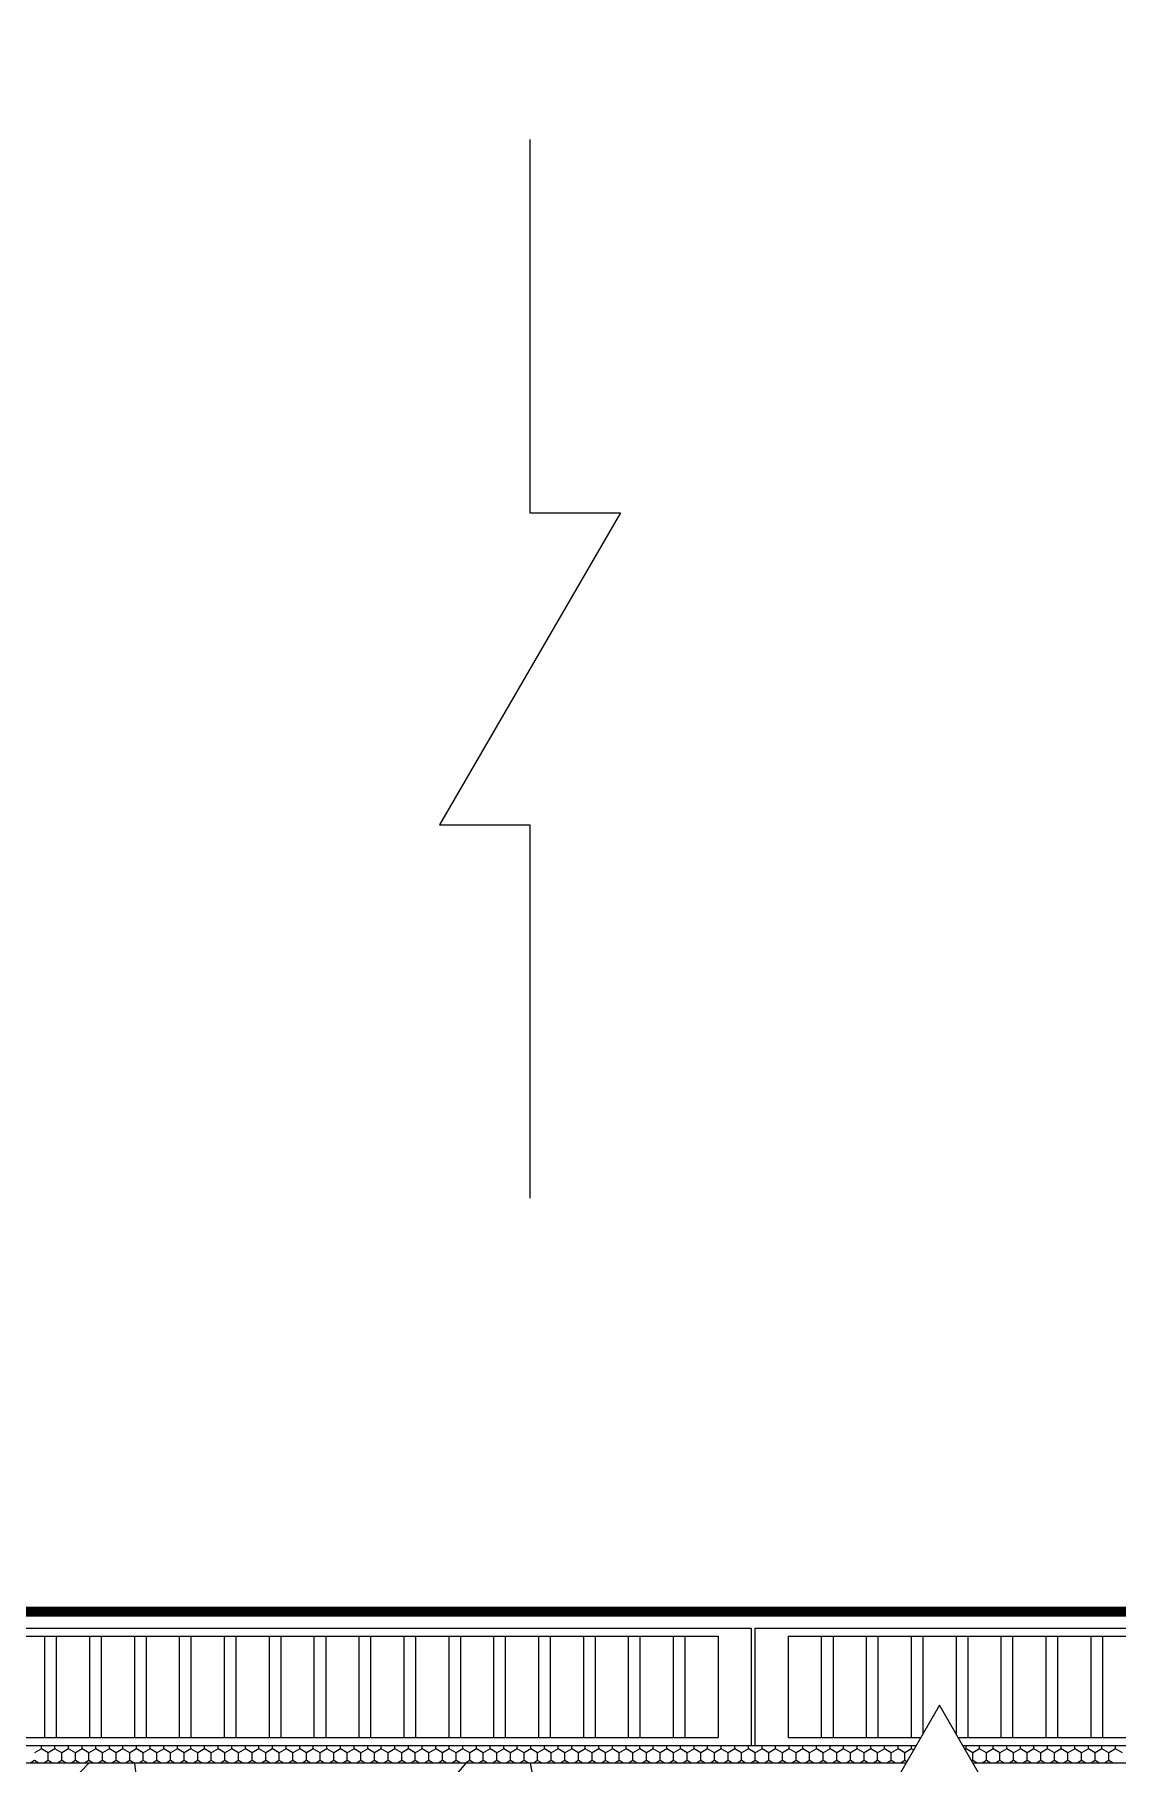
# Model space of a CAD drawing. Header units: millimetres. Extents: x -1245 to 7283, y 1609 to 4579.
# Drawn here: x 5097.2 to 5316.1, y 3005 to 3354.4 of the extents above; entities that cross this region are included whole.
import ezdxf

# ---------------------------------------------------------------- set-up
doc = ezdxf.new("R2010")
doc.units = ezdxf.units.MM

msp = doc.modelspace()

# ---------------------------------------------------------------- hatches: boundary and pattern name
at = {"lineweight": 5}
h = msp.add_hatch(dxfattribs=at)
h.set_pattern_fill('AR-CONC', color=256)
h.set_pattern_definition([(50, (-4596.65, 1603.03), (182.1847, -15.939), [19.05, -209.55]), (355, (-4596.65, 1603.03), (-35.2434, 191.057), [15.24, -167.6406]), (100.4514, (-4581.46, 1601.7), (146.9412, 175.1178), [16.19, -178.0902]), (46.1842, (-4596.65, 1653.83), (271.079, -42.0423), [28.575, -314.325]), (96.6356, (-4574.06, 1650.32), (237.404, 247.426), [24.285, -267.1356]), (351.1842, (-4596.65, 1653.83), (237.404, 247.426), [22.86, -251.46]), (21, (-4571.25, 1641.13), (151.6144, -102.2652), [19.05, -209.55]), (326, (-4571.25, 1641.13), (61.802, 184.188), [15.24, -167.64]), (71.4514, (-4558.61, 1632.6), (213.4164, 81.9228), [16.19, -178.09]), (37.5, (-4596.646, 1603.026), (3.0886, 84.55504), [0, -165.608, 0, -170.18, 0, -168.275]), (7.5, (-4596.65, 1603.03), (66.8197, 100.1806), [0, -97.028, 0, -161.798, 0, -64.135]), (327.5, (-4653.29, 1603.026), (135.5906, -5.72874), [0, -63.5, 0, -198.12, 0, -262.89]), (317.5, (-4678.69, 1603.03), (148.1292, 25.4265), [0, -82.55, 0, -131.572, 0, -186.69])])
h.paths.add_polyline_path([(5919.24, 3505.11), (5774.1, 3505.11), (5774.1, 3025.08), (5754.1, 3005.08), (3666.85, 3005.08), (3646.85, 3025.08), (3646.85, 3505.11), (3501.7, 3505.11), (3501.7, 2859.93), (3646.85, 2859.93), (5774.1, 2859.93), (5919.24, 2859.93)])

# ---------------------------------------------------------------- linework, layer by layer
for p, q in [((5197.36, 3333.2), (5197.36, 3257.75)), ((5215.63, 3257.75), (5179.09, 3194.72)), ((5197.36, 3257.75), (5215.63, 3257.75)), ((5179.09, 3194.72), (5197.36, 3194.72)), ((5197.36, 3194.72), (5197.36, 3119.28)), ((4976.85, 3032.34), (5242.1, 3032.34)), ((4983.56, 3030.76), (5235.39, 3030.76)), ((5099.21, 3030.76), (5099.21, 3010.24)), ((5101.58, 3030.76), (5101.58, 3010.24)), ((5108.29, 3030.76), (5108.29, 3010.24)), ((5110.66, 3030.76), (5110.66, 3010.24)), ((5117.37, 3030.76), (5117.37, 3010.24)), ((5119.74, 3030.76), (5119.74, 3010.24)), ((5126.45, 3030.76), (5126.45, 3010.24)), ((5128.81, 3030.76), (5128.81, 3010.24)), ((5135.52, 3030.76), (5135.52, 3010.24)), ((5137.89, 3030.76), (5137.89, 3010.24)), ((5144.6, 3030.76), (5144.6, 3010.24)), ((5146.97, 3030.76), (5146.97, 3010.24)), ((5153.68, 3030.76), (5153.68, 3010.24)), ((5156.05, 3030.76), (5156.05, 3010.24)), ((5162.76, 3030.76), (5162.76, 3010.24)), ((5165.13, 3030.76), (5165.13, 3010.24)), ((5171.84, 3030.76), (5171.84, 3010.24)), ((5174.21, 3030.76), (5174.21, 3010.24)), ((5180.92, 3030.76), (5180.92, 3010.24)), ((5183.28, 3030.76), (5183.28, 3010.24)), ((5189.99, 3030.76), (5189.99, 3010.24)), ((5192.36, 3030.76), (5192.36, 3010.24)), ((5199.07, 3030.76), (5199.07, 3010.24)), ((5201.44, 3030.76), (5201.44, 3010.24)), ((5208.15, 3030.76), (5208.15, 3010.24)), ((5210.52, 3030.76), (5210.52, 3010.24)), ((5217.23, 3030.76), (5217.23, 3010.24)), ((5219.6, 3030.76), (5219.6, 3010.24)), ((5226.31, 3030.76), (5226.31, 3010.24)), ((5228.68, 3030.76), (5228.68, 3010.24)), ((5235.39, 3030.76), (5235.39, 3010.24)), ((5242.1, 3032.34), (5242.1, 3008.66)), ((5242.85, 3032.34), (5242.85, 3008.66)), ((5242.85, 3032.34), (5508.1, 3032.34)), ((5249.56, 3030.76), (5501.39, 3030.76)), ((5249.56, 3030.76), (5249.56, 3010.24)), ((5256.27, 3030.76), (5256.27, 3010.24)), ((5258.64, 3030.76), (5258.64, 3010.24)), ((5265.35, 3030.76), (5265.35, 3010.24)), ((5267.72, 3030.76), (5267.72, 3010.24)), ((5274.43, 3030.76), (5274.43, 3010.24)), ((5276.8, 3030.76), (5276.8, 3010.92)), ((5283.51, 3030.76), (5283.51, 3011.06)), ((5285.87, 3030.76), (5285.87, 3010.24)), ((5292.58, 3030.76), (5292.58, 3010.24)), ((5294.95, 3030.76), (5294.95, 3010.24)), ((5301.66, 3030.76), (5301.66, 3010.24)), ((5304.03, 3030.76), (5304.03, 3010.24)), ((5310.74, 3030.76), (5310.74, 3010.24)), ((5313.11, 3030.76), (5313.11, 3010.24)), ((4983.56, 3010.24), (5235.39, 3010.24)), ((5249.56, 3010.24), (5276.4, 3010.24)), ((5283.98, 3010.24), (5501.39, 3010.24))]:
    msp.add_line(p, q, dxfattribs=at)
at = {"linetype": 'Continuous', "lineweight": 5}
for p, q in [((5098.55, 3007.96), (5098.55, 3008.66)), ((5101.3, 3007.96), (5101.3, 3008.66)), ((5104.05, 3007.96), (5104.05, 3008.66)), ((5106.8, 3007.96), (5106.8, 3008.66)), ((5109.55, 3007.96), (5109.55, 3008.66)), ((5112.3, 3007.96), (5112.3, 3008.66)), ((5115.05, 3007.96), (5115.05, 3008.66)), ((5117.8, 3007.96), (5117.8, 3008.66)), ((5120.55, 3007.96), (5120.55, 3008.66)), ((5123.3, 3007.96), (5123.3, 3008.66)), ((5126.05, 3007.96), (5126.05, 3008.66)), ((5128.8, 3007.96), (5128.8, 3008.66)), ((5131.55, 3007.96), (5131.55, 3008.66)), ((5134.3, 3007.96), (5134.3, 3008.66)), ((5137.05, 3007.96), (5137.05, 3008.66)), ((5139.8, 3007.96), (5139.8, 3008.66)), ((5142.55, 3007.96), (5142.55, 3008.66)), ((5145.3, 3007.96), (5145.3, 3008.66)), ((5148.05, 3007.96), (5148.05, 3008.66)), ((5150.79, 3007.96), (5150.79, 3008.66)), ((5153.54, 3007.96), (5153.54, 3008.66)), ((5156.29, 3007.96), (5156.29, 3008.66)), ((5159.04, 3007.96), (5159.04, 3008.66)), ((5161.79, 3007.96), (5161.79, 3008.66)), ((5164.54, 3007.96), (5164.54, 3008.66)), ((5167.29, 3007.96), (5167.29, 3008.66)), ((5170.04, 3007.96), (5170.04, 3008.66)), ((5172.79, 3007.96), (5172.79, 3008.66)), ((5175.54, 3007.96), (5175.54, 3008.66)), ((5178.29, 3007.96), (5178.29, 3008.66)), ((5181.04, 3007.96), (5181.04, 3008.66)), ((5183.79, 3007.96), (5183.79, 3008.66)), ((5186.54, 3007.96), (5186.54, 3008.66)), ((5189.29, 3007.96), (5189.29, 3008.66)), ((5192.04, 3007.96), (5192.04, 3008.66)), ((5194.79, 3007.96), (5194.79, 3008.66)), ((5197.54, 3007.96), (5197.54, 3008.66)), ((5200.29, 3007.96), (5200.29, 3008.66)), ((5203.04, 3007.96), (5203.04, 3008.66)), ((5205.79, 3007.96), (5205.79, 3008.66)), ((5208.54, 3007.96), (5208.54, 3008.66)), ((5211.29, 3007.96), (5211.29, 3008.66)), ((5214.04, 3007.96), (5214.04, 3008.66)), ((5216.79, 3007.96), (5216.79, 3008.66)), ((5219.54, 3007.96), (5219.54, 3008.66)), ((5222.29, 3007.96), (5222.29, 3008.66)), ((5225.03, 3007.96), (5225.03, 3008.66)), ((5227.78, 3007.96), (5227.78, 3008.66)), ((5230.53, 3007.96), (5230.53, 3008.66)), ((5233.28, 3007.96), (5233.28, 3008.66)), ((5236.03, 3007.96), (5236.03, 3008.66)), ((5238.78, 3007.96), (5238.78, 3008.66)), ((5241.53, 3007.96), (5241.53, 3008.66)), ((5244.28, 3007.96), (5244.28, 3008.66)), ((5247.03, 3007.96), (5247.03, 3008.66)), ((5249.78, 3007.96), (5249.78, 3008.66)), ((5252.53, 3007.96), (5252.53, 3008.66)), ((5255.28, 3007.96), (5255.28, 3008.66)), ((5258.03, 3007.96), (5258.03, 3008.66)), ((5260.78, 3007.96), (5260.78, 3008.66)), ((5263.53, 3007.96), (5263.53, 3008.66)), ((5266.28, 3007.96), (5266.28, 3008.66)), ((5269.03, 3007.96), (5269.03, 3008.66)), ((5271.78, 3007.96), (5271.78, 3008.66)), ((5274.53, 3007.96), (5274.53, 3008.66)), ((5285.53, 3007.96), (5285.53, 3008.66)), ((5288.28, 3007.96), (5288.28, 3008.66)), ((5291.03, 3007.96), (5291.03, 3008.66)), ((5293.78, 3007.96), (5293.78, 3008.66)), ((5296.53, 3007.96), (5296.53, 3008.66)), ((5299.27, 3007.96), (5299.27, 3008.66)), ((5302.02, 3007.96), (5302.02, 3008.66)), ((5304.77, 3007.96), (5304.77, 3008.66)), ((5307.52, 3007.96), (5307.52, 3008.66)), ((5310.27, 3007.96), (5310.27, 3008.66)), ((5313.02, 3007.96), (5313.02, 3008.66)), ((5315.77, 3007.96), (5315.77, 3008.66)), ((5097.18, 3005.58), (5096.3, 3005.08)), ((5098.55, 3007.96), (5097.18, 3007.17)), ((5098.05, 3005.08), (5097.18, 3005.58)), ((5099.93, 3007.17), (5098.55, 3007.96)), ((5099.93, 3005.58), (5099.05, 3005.08)), ((5101.3, 3007.96), (5099.93, 3007.17)), ((5099.93, 3005.58), (5099.93, 3007.17)), ((5100.8, 3005.08), (5099.93, 3005.58)), ((5102.68, 3007.17), (5101.3, 3007.96)), ((5102.68, 3005.58), (5101.8, 3005.08)), ((5104.05, 3007.96), (5102.68, 3007.17)), ((5102.68, 3005.58), (5102.68, 3007.17)), ((5103.55, 3005.08), (5102.68, 3005.58)), ((5105.43, 3007.17), (5104.05, 3007.96)), ((5105.43, 3005.58), (5104.55, 3005.08)), ((5106.8, 3007.96), (5105.43, 3007.17)), ((5105.43, 3005.58), (5105.43, 3007.17)), ((5106.3, 3005.08), (5105.43, 3005.58)), ((5108.18, 3007.17), (5106.8, 3007.96)), ((5108.18, 3005.58), (5107.3, 3005.08)), ((5109.55, 3007.96), (5108.18, 3007.17)), ((5108.18, 3005.58), (5108.18, 3007.17)), ((5109.05, 3005.08), (5108.18, 3005.58)), ((5110.93, 3007.17), (5109.55, 3007.96)), ((5110.93, 3005.58), (5110.05, 3005.08)), ((5112.3, 3007.96), (5110.93, 3007.17)), ((5110.93, 3005.58), (5110.93, 3007.17)), ((5111.8, 3005.08), (5110.93, 3005.58)), ((5113.67, 3007.17), (5112.3, 3007.96)), ((5113.67, 3005.58), (5112.8, 3005.08)), ((5115.05, 3007.96), (5113.67, 3007.17)), ((5113.67, 3005.58), (5113.67, 3007.17)), ((5114.55, 3005.08), (5113.67, 3005.58)), ((5116.42, 3007.17), (5115.05, 3007.96)), ((5116.42, 3005.58), (5115.55, 3005.08)), ((5117.8, 3007.96), (5116.42, 3007.17)), ((5116.42, 3005.58), (5116.42, 3007.17)), ((5117.3, 3005.08), (5116.42, 3005.58)), ((5119.17, 3007.17), (5117.8, 3007.96)), ((5119.17, 3005.58), (5118.3, 3005.08)), ((5120.55, 3007.96), (5119.17, 3007.17)), ((5119.17, 3005.58), (5119.17, 3007.17)), ((5120.05, 3005.08), (5119.17, 3005.58)), ((5121.92, 3007.17), (5120.55, 3007.96)), ((5121.92, 3005.58), (5121.05, 3005.08)), ((5123.3, 3007.96), (5121.92, 3007.17)), ((5121.92, 3005.58), (5121.92, 3007.17)), ((5122.8, 3005.08), (5121.92, 3005.58)), ((5124.67, 3007.17), (5123.3, 3007.96)), ((5124.67, 3005.58), (5123.8, 3005.08)), ((5126.05, 3007.96), (5124.67, 3007.17)), ((5124.67, 3005.58), (5124.67, 3007.17)), ((5125.55, 3005.08), (5124.67, 3005.58)), ((5127.42, 3007.17), (5126.05, 3007.96)), ((5127.42, 3005.58), (5126.55, 3005.08)), ((5128.8, 3007.96), (5127.42, 3007.17)), ((5127.42, 3005.58), (5127.42, 3007.17)), ((5128.3, 3005.08), (5127.42, 3005.58)), ((5130.17, 3007.17), (5128.8, 3007.96)), ((5130.17, 3005.58), (5129.3, 3005.08)), ((5131.55, 3007.96), (5130.17, 3007.17)), ((5130.17, 3005.58), (5130.17, 3007.17)), ((5131.05, 3005.08), (5130.17, 3005.58)), ((5132.92, 3007.17), (5131.55, 3007.96)), ((5132.92, 3005.58), (5132.05, 3005.08)), ((5134.3, 3007.96), (5132.92, 3007.17)), ((5132.92, 3005.58), (5132.92, 3007.17)), ((5133.8, 3005.08), (5132.92, 3005.58)), ((5135.67, 3007.17), (5134.3, 3007.96)), ((5135.67, 3005.58), (5134.8, 3005.08)), ((5137.05, 3007.96), (5135.67, 3007.17)), ((5135.67, 3005.58), (5135.67, 3007.17)), ((5136.55, 3005.08), (5135.67, 3005.58)), ((5138.42, 3007.17), (5137.05, 3007.96)), ((5138.42, 3005.58), (5137.55, 3005.08)), ((5139.8, 3007.96), (5138.42, 3007.17)), ((5138.42, 3005.58), (5138.42, 3007.17)), ((5139.3, 3005.08), (5138.42, 3005.58)), ((5141.17, 3007.17), (5139.8, 3007.96)), ((5141.17, 3005.58), (5140.29, 3005.08)), ((5142.55, 3007.96), (5141.17, 3007.17)), ((5141.17, 3005.58), (5141.17, 3007.17)), ((5142.05, 3005.08), (5141.17, 3005.58)), ((5143.92, 3007.17), (5142.55, 3007.96)), ((5143.92, 3005.58), (5143.04, 3005.08)), ((5145.3, 3007.96), (5143.92, 3007.17)), ((5143.92, 3005.58), (5143.92, 3007.17)), ((5144.8, 3005.08), (5143.92, 3005.58)), ((5146.67, 3007.17), (5145.3, 3007.96)), ((5146.67, 3005.58), (5145.79, 3005.08)), ((5148.05, 3007.96), (5146.67, 3007.17)), ((5146.67, 3005.58), (5146.67, 3007.17)), ((5147.55, 3005.08), (5146.67, 3005.58)), ((5149.42, 3007.17), (5148.05, 3007.96)), ((5149.42, 3005.58), (5148.54, 3005.08)), ((5150.79, 3007.96), (5149.42, 3007.17)), ((5149.42, 3005.58), (5149.42, 3007.17)), ((5150.3, 3005.08), (5149.42, 3005.58)), ((5152.17, 3007.17), (5150.79, 3007.96)), ((5152.17, 3005.58), (5151.29, 3005.08)), ((5153.54, 3007.96), (5152.17, 3007.17)), ((5152.17, 3005.58), (5152.17, 3007.17)), ((5153.05, 3005.08), (5152.17, 3005.58)), ((5154.92, 3007.17), (5153.54, 3007.96)), ((5154.92, 3005.58), (5154.04, 3005.08)), ((5156.29, 3007.96), (5154.92, 3007.17)), ((5154.92, 3005.58), (5154.92, 3007.17)), ((5155.8, 3005.08), (5154.92, 3005.58)), ((5157.67, 3007.17), (5156.29, 3007.96)), ((5157.67, 3005.58), (5156.79, 3005.08)), ((5159.04, 3007.96), (5157.67, 3007.17)), ((5157.67, 3005.58), (5157.67, 3007.17)), ((5158.54, 3005.08), (5157.67, 3005.58)), ((5160.42, 3007.17), (5159.04, 3007.96)), ((5160.42, 3005.58), (5159.54, 3005.08)), ((5161.79, 3007.96), (5160.42, 3007.17)), ((5160.42, 3005.58), (5160.42, 3007.17)), ((5161.29, 3005.08), (5160.42, 3005.58)), ((5163.17, 3007.17), (5161.79, 3007.96)), ((5163.17, 3005.58), (5162.29, 3005.08)), ((5164.54, 3007.96), (5163.17, 3007.17)), ((5163.17, 3005.58), (5163.17, 3007.17)), ((5164.04, 3005.08), (5163.17, 3005.58)), ((5165.92, 3007.17), (5164.54, 3007.96)), ((5165.92, 3005.58), (5165.04, 3005.08)), ((5167.29, 3007.96), (5165.92, 3007.17)), ((5165.92, 3005.58), (5165.92, 3007.17)), ((5166.79, 3005.08), (5165.92, 3005.58)), ((5168.67, 3007.17), (5167.29, 3007.96)), ((5168.67, 3005.58), (5167.79, 3005.08)), ((5170.04, 3007.96), (5168.67, 3007.17)), ((5168.67, 3005.58), (5168.67, 3007.17)), ((5169.54, 3005.08), (5168.67, 3005.58)), ((5171.42, 3007.17), (5170.04, 3007.96)), ((5171.42, 3005.58), (5170.54, 3005.08)), ((5172.79, 3007.96), (5171.42, 3007.17)), ((5171.42, 3005.58), (5171.42, 3007.17)), ((5172.29, 3005.08), (5171.42, 3005.58)), ((5174.17, 3007.17), (5172.79, 3007.96)), ((5174.17, 3005.58), (5173.29, 3005.08)), ((5175.54, 3007.96), (5174.17, 3007.17)), ((5174.17, 3005.58), (5174.17, 3007.17)), ((5175.04, 3005.08), (5174.17, 3005.58)), ((5176.92, 3007.17), (5175.54, 3007.96)), ((5176.92, 3005.58), (5176.04, 3005.08)), ((5178.29, 3007.96), (5176.92, 3007.17)), ((5176.92, 3005.58), (5176.92, 3007.17)), ((5177.79, 3005.08), (5176.92, 3005.58)), ((5179.67, 3007.17), (5178.29, 3007.96)), ((5179.67, 3005.58), (5178.79, 3005.08)), ((5181.04, 3007.96), (5179.67, 3007.17)), ((5179.67, 3005.58), (5179.67, 3007.17)), ((5180.54, 3005.08), (5179.67, 3005.58)), ((5182.42, 3007.17), (5181.04, 3007.96)), ((5182.42, 3005.58), (5181.54, 3005.08)), ((5183.79, 3007.96), (5182.42, 3007.17)), ((5182.42, 3005.58), (5182.42, 3007.17)), ((5183.29, 3005.08), (5182.42, 3005.58)), ((5185.17, 3007.17), (5183.79, 3007.96)), ((5185.17, 3005.58), (5184.29, 3005.08)), ((5186.54, 3007.96), (5185.17, 3007.17)), ((5185.17, 3005.58), (5185.17, 3007.17)), ((5186.04, 3005.08), (5185.17, 3005.58)), ((5187.91, 3007.17), (5186.54, 3007.96)), ((5187.91, 3005.58), (5187.04, 3005.08)), ((5189.29, 3007.96), (5187.91, 3007.17)), ((5187.91, 3005.58), (5187.91, 3007.17)), ((5188.79, 3005.08), (5187.91, 3005.58)), ((5190.66, 3007.17), (5189.29, 3007.96)), ((5190.66, 3005.58), (5189.79, 3005.08)), ((5192.04, 3007.96), (5190.66, 3007.17)), ((5190.66, 3005.58), (5190.66, 3007.17)), ((5191.54, 3005.08), (5190.66, 3005.58)), ((5193.41, 3007.17), (5192.04, 3007.96)), ((5193.41, 3005.58), (5192.54, 3005.08)), ((5194.79, 3007.96), (5193.41, 3007.17)), ((5193.41, 3005.58), (5193.41, 3007.17)), ((5194.29, 3005.08), (5193.41, 3005.58)), ((5196.16, 3007.17), (5194.79, 3007.96)), ((5196.16, 3005.58), (5195.29, 3005.08)), ((5197.54, 3007.96), (5196.16, 3007.17)), ((5196.16, 3005.58), (5196.16, 3007.17)), ((5197.04, 3005.08), (5196.16, 3005.58)), ((5198.91, 3007.17), (5197.54, 3007.96)), ((5198.91, 3005.58), (5198.04, 3005.08)), ((5200.29, 3007.96), (5198.91, 3007.17)), ((5198.91, 3005.58), (5198.91, 3007.17)), ((5199.79, 3005.08), (5198.91, 3005.58)), ((5201.66, 3007.17), (5200.29, 3007.96)), ((5201.66, 3005.58), (5200.79, 3005.08)), ((5203.04, 3007.96), (5201.66, 3007.17)), ((5201.66, 3005.58), (5201.66, 3007.17)), ((5202.54, 3005.08), (5201.66, 3005.58)), ((5204.41, 3007.17), (5203.04, 3007.96)), ((5204.41, 3005.58), (5203.54, 3005.08)), ((5205.79, 3007.96), (5204.41, 3007.17)), ((5204.41, 3005.58), (5204.41, 3007.17)), ((5205.29, 3005.08), (5204.41, 3005.58)), ((5207.16, 3007.17), (5205.79, 3007.96)), ((5207.16, 3005.58), (5206.29, 3005.08)), ((5208.54, 3007.96), (5207.16, 3007.17)), ((5207.16, 3005.58), (5207.16, 3007.17)), ((5208.04, 3005.08), (5207.16, 3005.58)), ((5209.91, 3007.17), (5208.54, 3007.96)), ((5209.91, 3005.58), (5209.04, 3005.08)), ((5211.29, 3007.96), (5209.91, 3007.17)), ((5209.91, 3005.58), (5209.91, 3007.17)), ((5210.79, 3005.08), (5209.91, 3005.58)), ((5212.66, 3007.17), (5211.29, 3007.96)), ((5212.66, 3005.58), (5211.79, 3005.08)), ((5214.04, 3007.96), (5212.66, 3007.17)), ((5212.66, 3005.58), (5212.66, 3007.17)), ((5213.54, 3005.08), (5212.66, 3005.58)), ((5215.41, 3007.17), (5214.04, 3007.96)), ((5215.41, 3005.58), (5214.54, 3005.08)), ((5216.79, 3007.96), (5215.41, 3007.17)), ((5215.41, 3005.58), (5215.41, 3007.17)), ((5216.29, 3005.08), (5215.41, 3005.58)), ((5218.16, 3007.17), (5216.79, 3007.96)), ((5218.16, 3005.58), (5217.28, 3005.08)), ((5219.54, 3007.96), (5218.16, 3007.17)), ((5218.16, 3005.58), (5218.16, 3007.17)), ((5219.04, 3005.08), (5218.16, 3005.58)), ((5220.91, 3007.17), (5219.54, 3007.96)), ((5220.91, 3005.58), (5220.03, 3005.08)), ((5222.29, 3007.96), (5220.91, 3007.17)), ((5220.91, 3005.58), (5220.91, 3007.17)), ((5221.79, 3005.08), (5220.91, 3005.58)), ((5223.66, 3007.17), (5222.29, 3007.96)), ((5223.66, 3005.58), (5222.78, 3005.08)), ((5225.03, 3007.96), (5223.66, 3007.17)), ((5223.66, 3005.58), (5223.66, 3007.17)), ((5224.54, 3005.08), (5223.66, 3005.58)), ((5226.41, 3007.17), (5225.03, 3007.96)), ((5226.41, 3005.58), (5225.53, 3005.08)), ((5227.78, 3007.96), (5226.41, 3007.17)), ((5226.41, 3005.58), (5226.41, 3007.17)), ((5227.29, 3005.08), (5226.41, 3005.58)), ((5229.16, 3007.17), (5227.78, 3007.96)), ((5229.16, 3005.58), (5228.28, 3005.08)), ((5230.53, 3007.96), (5229.16, 3007.17)), ((5229.16, 3005.58), (5229.16, 3007.17)), ((5230.04, 3005.08), (5229.16, 3005.58)), ((5231.91, 3007.17), (5230.53, 3007.96)), ((5231.91, 3005.58), (5231.03, 3005.08)), ((5233.28, 3007.96), (5231.91, 3007.17)), ((5231.91, 3005.58), (5231.91, 3007.17)), ((5232.78, 3005.08), (5231.91, 3005.58)), ((5234.66, 3007.17), (5233.28, 3007.96)), ((5234.66, 3005.58), (5233.78, 3005.08)), ((5236.03, 3007.96), (5234.66, 3007.17)), ((5234.66, 3005.58), (5234.66, 3007.17)), ((5235.53, 3005.08), (5234.66, 3005.58)), ((5237.41, 3007.17), (5236.03, 3007.96)), ((5237.41, 3005.58), (5236.53, 3005.08)), ((5238.78, 3007.96), (5237.41, 3007.17)), ((5237.41, 3005.58), (5237.41, 3007.17)), ((5238.28, 3005.08), (5237.41, 3005.58)), ((5240.16, 3007.17), (5238.78, 3007.96)), ((5240.16, 3005.58), (5239.28, 3005.08)), ((5241.53, 3007.96), (5240.16, 3007.17)), ((5240.16, 3005.58), (5240.16, 3007.17)), ((5241.03, 3005.08), (5240.16, 3005.58)), ((5242.91, 3007.17), (5241.53, 3007.96)), ((5242.91, 3005.58), (5242.03, 3005.08)), ((5244.28, 3007.96), (5242.91, 3007.17)), ((5242.91, 3005.58), (5242.91, 3007.17)), ((5243.78, 3005.08), (5242.91, 3005.58)), ((5245.66, 3007.17), (5244.28, 3007.96)), ((5245.66, 3005.58), (5244.78, 3005.08)), ((5247.03, 3007.96), (5245.66, 3007.17)), ((5245.66, 3005.58), (5245.66, 3007.17)), ((5246.53, 3005.08), (5245.66, 3005.58)), ((5248.41, 3007.17), (5247.03, 3007.96)), ((5248.41, 3005.58), (5247.53, 3005.08)), ((5249.78, 3007.96), (5248.41, 3007.17)), ((5248.41, 3005.58), (5248.41, 3007.17)), ((5249.28, 3005.08), (5248.41, 3005.58)), ((5251.16, 3007.17), (5249.78, 3007.96)), ((5251.16, 3005.58), (5250.28, 3005.08)), ((5252.53, 3007.96), (5251.16, 3007.17)), ((5251.16, 3005.58), (5251.16, 3007.17)), ((5252.03, 3005.08), (5251.16, 3005.58)), ((5253.91, 3007.17), (5252.53, 3007.96)), ((5253.91, 3005.58), (5253.03, 3005.08)), ((5255.28, 3007.96), (5253.91, 3007.17)), ((5253.91, 3005.58), (5253.91, 3007.17)), ((5254.78, 3005.08), (5253.91, 3005.58)), ((5256.66, 3007.17), (5255.28, 3007.96)), ((5256.66, 3005.58), (5255.78, 3005.08)), ((5258.03, 3007.96), (5256.66, 3007.17)), ((5256.66, 3005.58), (5256.66, 3007.17)), ((5257.53, 3005.08), (5256.66, 3005.58)), ((5259.41, 3007.17), (5258.03, 3007.96)), ((5259.41, 3005.58), (5258.53, 3005.08)), ((5260.78, 3007.96), (5259.41, 3007.17)), ((5259.41, 3005.58), (5259.41, 3007.17)), ((5260.28, 3005.08), (5259.41, 3005.58)), ((5262.15, 3007.17), (5260.78, 3007.96)), ((5262.15, 3005.58), (5261.28, 3005.08)), ((5263.53, 3007.96), (5262.15, 3007.17)), ((5262.15, 3005.58), (5262.15, 3007.17)), ((5263.03, 3005.08), (5262.15, 3005.58)), ((5264.9, 3007.17), (5263.53, 3007.96)), ((5264.9, 3005.58), (5264.03, 3005.08)), ((5266.28, 3007.96), (5264.9, 3007.17)), ((5264.9, 3005.58), (5264.9, 3007.17)), ((5265.78, 3005.08), (5264.9, 3005.58)), ((5267.65, 3007.17), (5266.28, 3007.96)), ((5267.65, 3005.58), (5266.78, 3005.08)), ((5269.03, 3007.96), (5267.65, 3007.17)), ((5267.65, 3005.58), (5267.65, 3007.17)), ((5268.53, 3005.08), (5267.65, 3005.58)), ((5270.4, 3007.17), (5269.03, 3007.96)), ((5270.4, 3005.58), (5269.53, 3005.08)), ((5271.78, 3007.96), (5270.4, 3007.17)), ((5270.4, 3005.58), (5270.4, 3007.17)), ((5271.28, 3005.08), (5270.4, 3005.58)), ((5273.15, 3007.17), (5271.78, 3007.96)), ((5273.15, 3005.58), (5272.28, 3005.08)), ((5274.53, 3007.96), (5273.15, 3007.17)), ((5273.15, 3005.58), (5273.15, 3007.17)), ((5273.57, 3005.34), (5273.15, 3005.58)), ((5274.95, 3007.72), (5274.53, 3007.96)), ((5285.53, 3007.96), (5285.35, 3007.86)), ((5286.9, 3007.17), (5285.53, 3007.96)), ((5286.9, 3005.58), (5286.73, 3005.48)), ((5288.28, 3007.96), (5286.9, 3007.17)), ((5286.9, 3005.58), (5286.9, 3007.17)), ((5287.78, 3005.08), (5286.9, 3005.58)), ((5289.65, 3007.17), (5288.28, 3007.96)), ((5289.65, 3005.58), (5288.78, 3005.08)), ((5291.03, 3007.96), (5289.65, 3007.17)), ((5289.65, 3005.58), (5289.65, 3007.17)), ((5290.53, 3005.08), (5289.65, 3005.58)), ((5292.4, 3007.17), (5291.03, 3007.96)), ((5292.4, 3005.58), (5291.52, 3005.08)), ((5293.78, 3007.96), (5292.4, 3007.17)), ((5292.4, 3005.58), (5292.4, 3007.17)), ((5293.28, 3005.08), (5292.4, 3005.58)), ((5295.15, 3007.17), (5293.78, 3007.96)), ((5295.15, 3005.58), (5294.27, 3005.08)), ((5296.53, 3007.96), (5295.15, 3007.17)), ((5295.15, 3005.58), (5295.15, 3007.17)), ((5296.03, 3005.08), (5295.15, 3005.58)), ((5297.9, 3007.17), (5296.53, 3007.96)), ((5297.9, 3005.58), (5297.02, 3005.08)), ((5299.27, 3007.96), (5297.9, 3007.17)), ((5297.9, 3005.58), (5297.9, 3007.17)), ((5298.78, 3005.08), (5297.9, 3005.58)), ((5300.65, 3007.17), (5299.27, 3007.96)), ((5300.65, 3005.58), (5299.77, 3005.08)), ((5302.02, 3007.96), (5300.65, 3007.17)), ((5300.65, 3005.58), (5300.65, 3007.17)), ((5301.53, 3005.08), (5300.65, 3005.58)), ((5303.4, 3007.17), (5302.02, 3007.96)), ((5303.4, 3005.58), (5302.52, 3005.08)), ((5304.77, 3007.96), (5303.4, 3007.17)), ((5303.4, 3005.58), (5303.4, 3007.17)), ((5304.28, 3005.08), (5303.4, 3005.58)), ((5306.15, 3007.17), (5304.77, 3007.96)), ((5306.15, 3005.58), (5305.27, 3005.08)), ((5307.52, 3007.96), (5306.15, 3007.17)), ((5306.15, 3005.58), (5306.15, 3007.17)), ((5307.02, 3005.08), (5306.15, 3005.58)), ((5308.9, 3007.17), (5307.52, 3007.96)), ((5308.9, 3005.58), (5308.02, 3005.08)), ((5310.27, 3007.96), (5308.9, 3007.17)), ((5308.9, 3005.58), (5308.9, 3007.17)), ((5309.77, 3005.08), (5308.9, 3005.58)), ((5311.65, 3007.17), (5310.27, 3007.96)), ((5311.65, 3005.58), (5310.77, 3005.08)), ((5313.02, 3007.96), (5311.65, 3007.17)), ((5311.65, 3005.58), (5311.65, 3007.17)), ((5312.52, 3005.08), (5311.65, 3005.58)), ((5314.4, 3007.17), (5313.02, 3007.96)), ((5314.4, 3005.58), (5313.52, 3005.08)), ((5315.77, 3007.96), (5314.4, 3007.17)), ((5314.4, 3005.58), (5314.4, 3007.17)), ((5315.27, 3005.08), (5314.4, 3005.58)), ((5317.15, 3007.17), (5315.77, 3007.96))]:
    msp.add_line(p, q, dxfattribs=at)
at = {"lineweight": 5}
for points in [[(5769.94, 3263.79), (5769.94, 3492.63), (5774.1, 3492.63), (5774.1, 3025.08), (5754.1, 3005.08), (5286.96, 3005.08)], [(3651.01, 3299.22), (3651.01, 3027.3), (3669.65, 3008.66), (4710.47, 3008.66), (5275.49, 3008.66)], [(5273.42, 3005.08), (3666.85, 3005.08), (3646.85, 3025.08), (3646.85, 3296.82)], [(5284.89, 3008.66), (5751.3, 3008.66), (5769.94, 3027.3), (5769.94, 3247.36)]]:
    msp.add_lwpolyline(points, dxfattribs=at)
at = {"lineweight": 5, "const_width": 2}
msp.add_lwpolyline([(4123.59, 3080.33), (4123.59, 3087.08), (4132.52, 3106.5), (4143.95, 3119.17), (4159.99, 3124.29), (4177.52, 3125.34), (4189.3, 3123.34), (4205.09, 3114.51), (4215.82, 3102.58), (4221.66, 3090.82), (4223.26, 3077.24), (4221.25, 3063.17), (4216.81, 3051.25), (4208.13, 3042.47), (4197.63, 3035.71), (4422.1, 3035.71), (5679.41, 3035.71), (5679.41, 3043.06), (5669.09, 3051.91), (5669.09, 3068.11), (5668.66, 3070.15)], dxfattribs=at)
at = {"lineweight": 5}
msp.add_lwpolyline([(5288.55, 3002.33), (5280.19, 3016.8), (5271.83, 3002.33)], close=True, dxfattribs=at)

doc.saveas('drawing.dxf')
